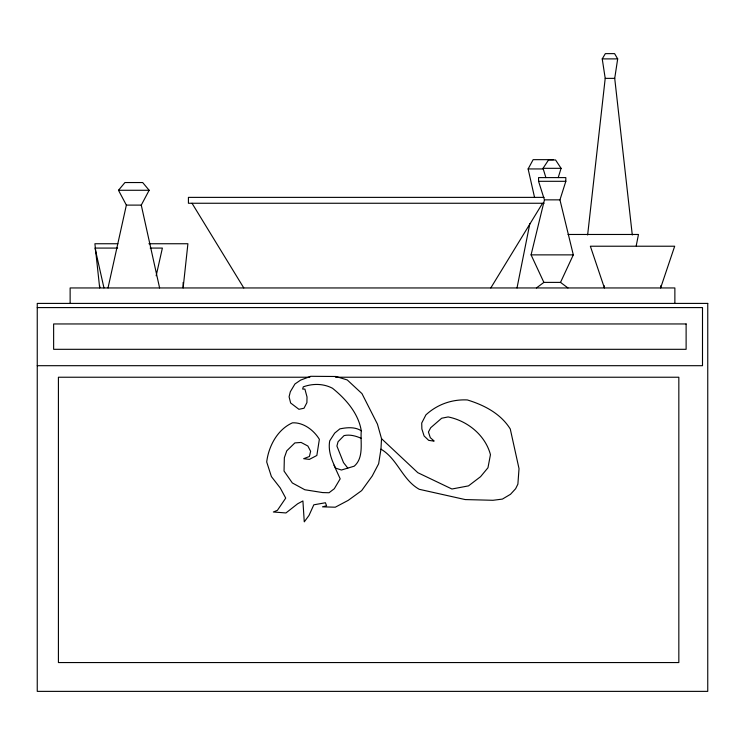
<?xml version="1.0" encoding="UTF-8"?>
<svg xmlns="http://www.w3.org/2000/svg" width="745" height="745" viewBox="0 0 745 745"><rect width="100%" height="100%" fill="white"/><g stroke="black" fill="none" stroke-linecap="round" stroke-linejoin="round"><path stroke-width="1.12" d="M361.278 430.796C360.226 442.344 364.184 457.626 354.192 466.193L341.424 470.021L335.66 468.13C331.451 459.823 327.94 450.231 329.728 440.826L334.691 433.106L339.85 428.878C346.844 427.453 355.058 426.652 361.278 430.796C358.466 413.363 345.866 399.031 332.484 388.247C323.339 383.47 312.872 383.414 303.271 386.841L302.666 389.076L304.91 389.104L307.014 396.983L306.912 402.626L303.997 408.241L298.922 409.303L290.634 402.989L289.088 396.787L290.317 391.758L294.946 383.973L300.598 380.118L310.73 376.299L335.995 376.495L347.263 379.95L361.977 393.63L377.445 424.129L381.524 438.675L380.956 449.161L378.646 463.772L372.221 476.027L361.66 490.61L348.166 500.389L335.278 507.205L322.483 506.842L326.561 505.762L325.435 502.754L313.813 504.812L309.017 515.419L304.267 521.863L302.908 500.947L297.665 503.769L285.959 512.951L273.359 511.992L277.41 510.325L285.717 498.107L280.232 487.947L271.413 476.604L266.701 461.974C268.619 446.19 277.447 429.493 292.459 422.834C303.522 422.266 313.906 430.284 319.363 439.317L316.849 455.474L309.361 459.395L303.662 458.697L309.408 456.489L310.628 451.293L307.871 446.031L301.11 442.446L294.871 442.912L286.769 450.827L284.348 457.709L284.041 471.063L292.338 482.965L304.826 489.754L322.669 492.575L329.039 492.743L334.3 488.729L340.186 478.821L333.956 465.169M587.637 234.982L605.21 78.365L602.239 58.892L605.34 53.631L614.588 53.631L617.679 58.892L614.718 78.365L632.291 234.982M517.011 287.952L529.863 223.491M636.211 245.85L638.474 234.47L568.035 234.47M108.016 287.952L126.361 205.108L118.483 190.273L124.946 182.544L142.677 182.544L149.149 190.273L141.271 205.108L159.607 287.952M156.161 275.771L162.382 248.076L150.192 248.076M543.878 282.392L531.083 254.874L544.446 199.856L538.561 181.305L538.561 177.599L565.827 177.599L565.827 181.305L559.951 199.856L573.305 254.874L560.51 282.392L543.878 282.392L536.428 287.952M558.219 177.599L561.078 168.323L555.574 159.97L548.534 159.97L543.03 168.323L545.889 177.599M534.575 197.518L528.13 168.938L533.141 159.663L553.423 159.663M490.787 287.952L542.546 203.283M602.239 58.892L617.679 58.892M605.21 78.365L614.718 78.365M543.03 168.323L561.078 168.323M528.13 168.938L543.17 168.938M538.561 181.305L565.827 181.305M118.483 190.273L149.149 190.273M544.064 197.378L188.42 197.378L188.42 203.255L544.064 203.255M544.446 199.856L559.951 199.856M126.361 205.108L141.271 205.108M117.859 243.745L94.904 243.745L99.681 287.952L99.681 285.754M148.87 243.745L187.908 243.745L183.13 287.952L183.13 282.457M117.645 248.076L94.997 248.076L103.965 287.952M531.083 254.874L573.305 254.874M37.25 307.583L702.498 307.583L702.498 365.693L37.25 365.693M309.846 377.231L58.417 377.231L58.417 662.556L678.835 662.556L678.835 377.231L335.455 377.231M361.26 438.33C355.859 435.965 349.982 434.288 344.069 435.592L338.053 441.729L336.908 446.041L343.492 462.561L347.803 468.102M560.51 282.392L567.96 287.952M380.956 449.161C397.56 458.818 402.272 479.78 419.239 489.297L465.187 499.569L493.004 500.286L502.4 499.094L510.502 494.289L515.633 488.711L517.887 484.138L519.023 468.652L510.269 428.98C500.631 413.568 484.222 405.122 467.348 399.944C451.973 399.18 437.231 404.423 425.907 414.881L421.717 423.048L421.875 428.98L424.101 435.965L428.673 440.342L433.506 441.068L434.195 441.068L430.312 437.688L428.431 432.016L430.703 427.723L441.673 418.224L448.136 416.939C467.497 420.804 485.321 435.21 490.452 454.664L487.966 467.758L480.562 476.679L468.503 485.88L451.926 489.009L417.805 472.684L381.524 438.675M192.033 203.283L243.792 287.952M674.868 303.411L674.868 287.952L70.132 287.952L70.132 303.411M660.629 285.866L660.629 287.952L674.681 246.222L590.357 246.222L604.409 287.952L604.409 285.866M707.75 303.411L37.25 303.411L37.25 691.369L707.75 691.369L707.75 303.411M686.117 323.954L53.631 323.954L53.631 349.312L686.117 349.312L686.117 323.954"/></g></svg>
